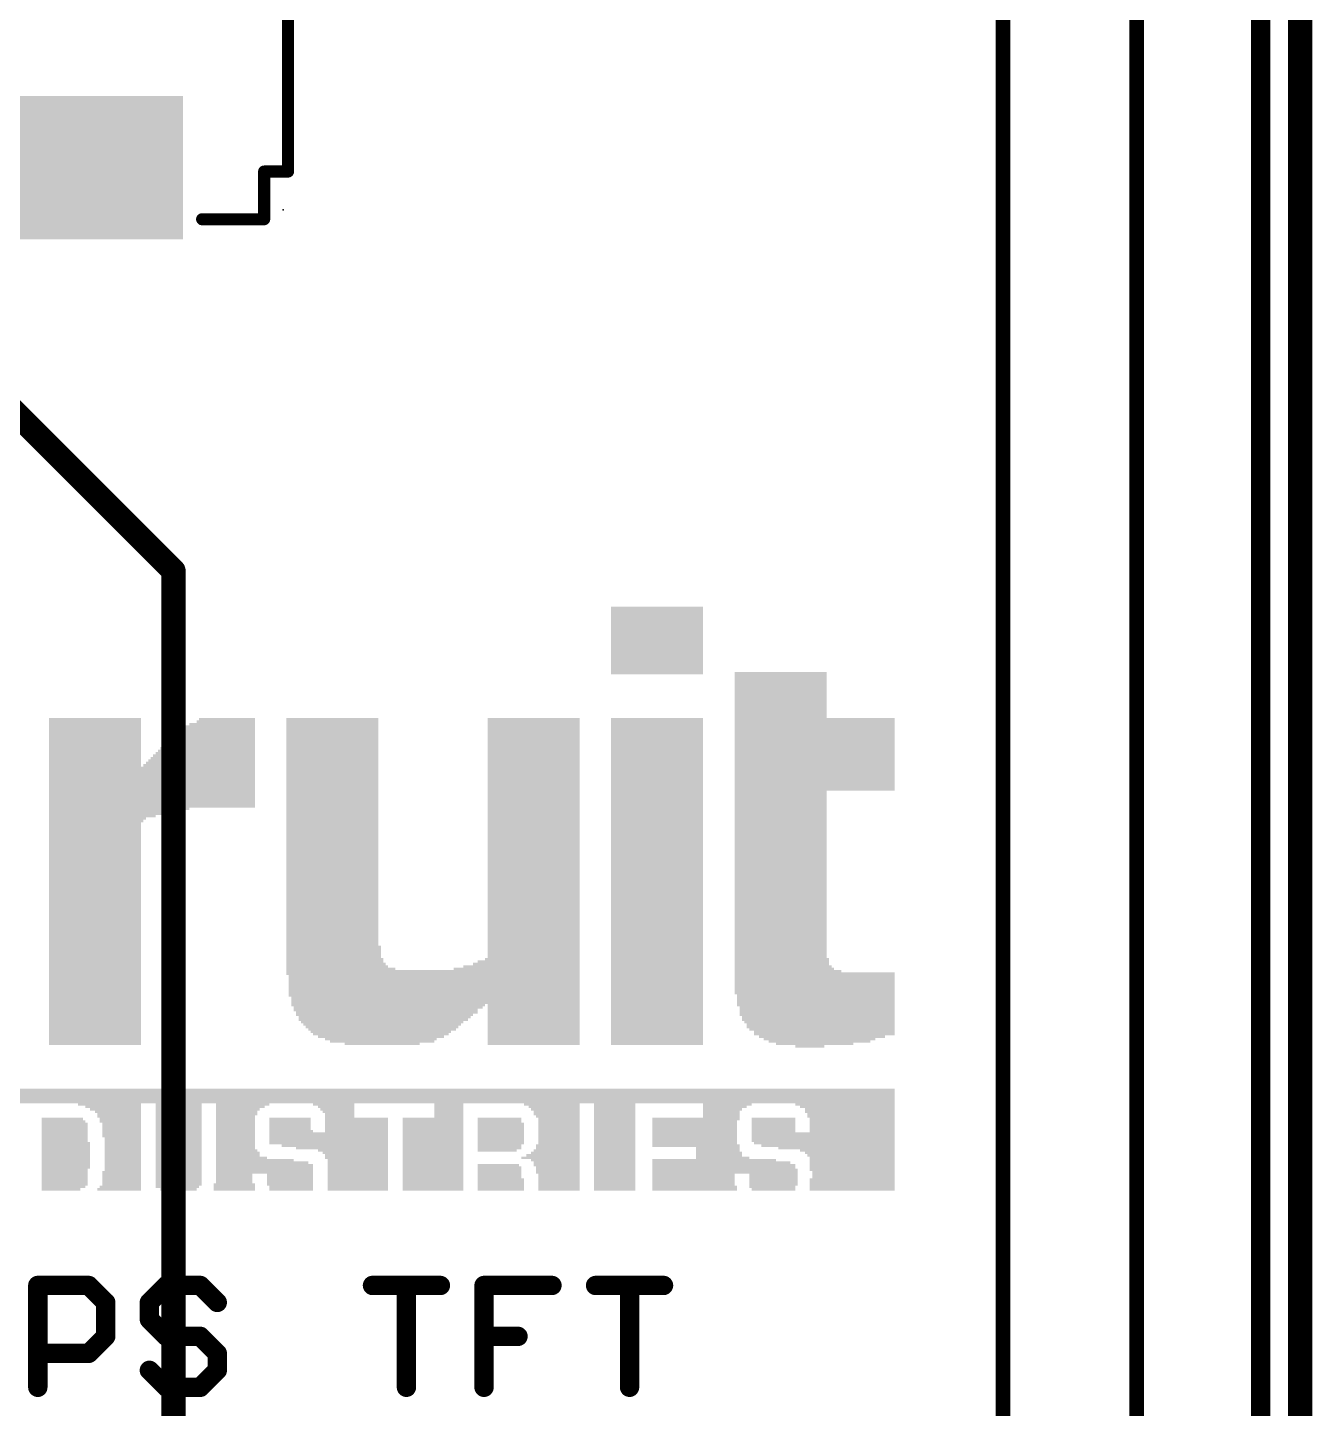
# Model space of a CAD drawing. Extents: x -0.1 to 35.7, y -0.1 to 59.2.
# Drawn here: x 22.22 to 35.69, y 30.23 to 44.71 of the extents above; entities that cross this region are included whole.
import ezdxf

# ---------------------------------------------------------------- set-up
doc = ezdxf.new("R2010")
doc.units = 0
for name, color, linetype in [('1', 12, 'CONTINUOUS'), ('16', 5, 'CONTINUOUS'), ('20', 53, 'CONTINUOUS'), ('21', 40, 'CONTINUOUS'), ('22', 6, 'CONTINUOUS'), ('23', 40, 'CONTINUOUS'), ('29', 253, 'CONTINUOUS'), ('52', 253, 'CONTINUOUS')]:
    doc.layers.add(name, color=color, linetype=linetype)

# ---------------------------------------------------------------- blocks, each defined once
blk = doc.blocks.new('RECT')
blk.add_solid([(-0.5, -0.5), (0.5, -0.5), (-0.5, 0.5), (0.5, 0.5)])

msp = doc.modelspace()

# ---------------------------------------------------------------- linework, layer by layer
at = {"layer": '1', "const_width": 0.254}
msp.add_lwpolyline([(35.56, 59.055), (35.56, 0)], dxfattribs=at)
at = {"layer": '16', "const_width": 0.254}
for points in [[(35.56, 59.055), (35.56, 0)], [(23.749, 39.011), (19.199, 43.561)], [(23.749, 24.892), (23.749, 39.011)]]:
    msp.add_lwpolyline(points, dxfattribs=at)
at = {"layer": '16', "const_width": 0.127}
for points in [[(23.8125, 39.011, 1), (23.6855, 39.011)], [(23.7041, 38.9661, 1), (23.7939, 39.0559)]]:
    msp.add_lwpolyline(points, format="xyb", dxfattribs=at)
at = {"layer": '20'}
msp.add_line((35.56, 2.54), (35.56, 56.515), dxfattribs=at)
at = {"layer": '21'}
for points, const_width in [([(24.949, 43.197), (24.949, 55.147)], 0.127), ([(24.699, 42.697), (24.699, 43.197)], 0.127), ([(24.699, 43.197), (24.949, 43.197)], 0.127), ([(24.049, 42.697), (24.699, 42.697)], 0.127), ([(22.3265, 30.4511), (22.3265, 31.5188)], 0.2032), ([(22.3265, 31.5188), (22.8603, 31.5188)], 0.2032), ([(22.8603, 31.5188), (23.0383, 31.3409)], 0.2032), ([(23.6738, 31.5188), (23.4959, 31.3409)], 0.2032), ([(24.0297, 31.5188), (23.6738, 31.5188)], 0.2032), ([(24.2077, 31.3409), (24.0297, 31.5188)], 0.2032), ([(25.8347, 31.5188), (26.5465, 31.5188)], 0.2032), ([(26.1906, 30.4511), (26.1906, 31.5188)], 0.2032), ([(27.0041, 30.4511), (27.0041, 31.5188)], 0.2032), ([(27.0041, 31.5188), (27.7159, 31.5188)], 0.2032), ([(28.1734, 31.5188), (28.8853, 31.5188)], 0.2032), ([(28.5294, 30.4511), (28.5294, 31.5188)], 0.2032), ([(23.0383, 31.3409), (23.0383, 30.985)], 0.2032), ([(23.4959, 31.3409), (23.4959, 31.1629)], 0.2032), ([(23.4959, 31.1629), (23.6738, 30.985)], 0.2032), ([(23.0383, 30.985), (22.8603, 30.807)], 0.2032), ([(23.6738, 30.985), (24.0297, 30.985)], 0.2032), ([(24.0297, 30.985), (24.2077, 30.807)], 0.2032), ([(27.0041, 30.985), (27.36, 30.985)], 0.2032), ([(22.8603, 30.807), (22.3265, 30.807)], 0.2032), ([(24.2077, 30.807), (24.2077, 30.6291)], 0.2032), ([(23.6738, 30.4511), (23.4959, 30.6291)], 0.2032), ([(24.2077, 30.6291), (24.0297, 30.4511)], 0.2032), ([(24.0297, 30.4511), (23.6738, 30.4511)], 0.2032)]:
    msp.add_lwpolyline(points, dxfattribs=dict(at, const_width=const_width))
for points, const_width in [([(24.699, 43.2288, 1), (24.699, 43.1653)], 0.0635), ([(24.7308, 43.197, 1), (24.6673, 43.197)], 0.0635), ([(24.9173, 43.197, 1), (24.9808, 43.197)], 0.0635), ([(24.949, 43.1653, 1), (24.949, 43.2288)], 0.0635), ([(24.049, 42.7288, 1), (24.049, 42.6653)], 0.0635), ([(24.6673, 42.697, 1), (24.7308, 42.697)], 0.0635), ([(24.699, 42.6653, 1), (24.699, 42.7288)], 0.0635), ([(22.3773, 31.5188, 1), (22.2757, 31.5188)], 0.1016), ([(22.3265, 31.5696, 1), (22.3265, 31.468)], 0.1016), ([(22.8962, 31.5547, 1), (22.8244, 31.4829)], 0.1016), ([(22.8603, 31.468, 1), (22.8603, 31.5696)], 0.1016), ([(23.6738, 31.5696, 1), (23.6738, 31.468)], 0.1016), ([(23.7097, 31.4829, 1), (23.6379, 31.5547)], 0.1016), ([(24.0656, 31.5547, 1), (23.9938, 31.4829)], 0.1016), ([(24.0297, 31.468, 1), (24.0297, 31.5696)], 0.1016), ([(25.8347, 31.5696, 1), (25.8347, 31.468)], 0.1016), ([(26.2414, 31.5188, 1), (26.1398, 31.5188)], 0.1016), ([(26.5465, 31.468, 1), (26.5465, 31.5696)], 0.1016), ([(27.0549, 31.5188, 1), (26.9533, 31.5188)], 0.1016), ([(27.0041, 31.5696, 1), (27.0041, 31.468)], 0.1016), ([(27.7159, 31.468, 1), (27.7159, 31.5696)], 0.1016), ([(28.1734, 31.5696, 1), (28.1734, 31.468)], 0.1016), ([(28.5801, 31.5188, 1), (28.4786, 31.5188)], 0.1016), ([(28.8853, 31.468, 1), (28.8853, 31.5696)], 0.1016), ([(23.0891, 31.3409, 1), (22.9875, 31.3409)], 0.1016), ([(23.0023, 31.3049, 1), (23.0742, 31.3768)], 0.1016), ([(23.4599, 31.3768, 1), (23.5318, 31.3049)], 0.1016), ([(23.5467, 31.3409, 1), (23.4451, 31.3409)], 0.1016), ([(24.1717, 31.3049, 1), (24.2436, 31.3768)], 0.1016), ([(23.5318, 31.1988, 1), (23.4599, 31.127)], 0.1016), ([(23.4451, 31.1629, 1), (23.5467, 31.1629)], 0.1016), ([(22.9875, 30.985, 1), (23.0891, 30.985)], 0.1016), ([(23.0742, 30.949, 1), (23.0023, 31.0209)], 0.1016), ([(23.6738, 31.0358, 1), (23.6738, 30.9342)], 0.1016), ([(23.6379, 30.949, 1), (23.7097, 31.0209)], 0.1016), ([(24.0656, 31.0209, 1), (23.9938, 30.949)], 0.1016), ([(24.0297, 30.9342, 1), (24.0297, 31.0358)], 0.1016), ([(27.0041, 31.0358, 1), (27.0041, 30.9342)], 0.1016), ([(27.36, 30.9342, 1), (27.36, 31.0358)], 0.1016), ([(22.3265, 30.8578, 1), (22.3265, 30.7562)], 0.1016), ([(22.8244, 30.8429, 1), (22.8962, 30.7711)], 0.1016), ([(22.8603, 30.7562, 1), (22.8603, 30.8578)], 0.1016), ([(24.2585, 30.807, 1), (24.1569, 30.807)], 0.1016), ([(24.1717, 30.7711, 1), (24.2436, 30.8429)], 0.1016), ([(23.5318, 30.665, 1), (23.4599, 30.5931)], 0.1016), ([(24.2436, 30.5931, 1), (24.1717, 30.665)], 0.1016), ([(23.6738, 30.5019, 1), (23.6738, 30.4003)], 0.1016), ([(24.0297, 30.4003, 1), (24.0297, 30.5019)], 0.1016), ([(24.1569, 30.6291, 1), (24.2585, 30.6291)], 0.1016), ([(22.2757, 30.4511, 1), (22.3773, 30.4511)], 0.1016), ([(23.6379, 30.4152, 1), (23.7097, 30.487)], 0.1016), ([(23.9938, 30.487, 1), (24.0656, 30.4152)], 0.1016), ([(26.1398, 30.4511, 1), (26.2414, 30.4511)], 0.1016), ([(26.9533, 30.4511, 1), (27.0549, 30.4511)], 0.1016), ([(28.4786, 30.4511, 1), (28.5801, 30.4511)], 0.1016)]:
    msp.add_lwpolyline(points, format="xyb", dxfattribs=dict(at, const_width=const_width))
at = {"layer": '22', "const_width": 0.2032}
msp.add_lwpolyline([(35.145, 5.79), (35.145, 53.79)], dxfattribs=at)
at = {"layer": '23'}
msp.add_point((24.899, 42.797), dxfattribs=at)
at = {"layer": '52', "const_width": 0.1524}
for points in [[(33.845, 53.04), (33.845, 9.14)], [(32.445, 11.29), (32.445, 52.09)]]:
    msp.add_lwpolyline(points, dxfattribs=at)

# ---------------------------------------------------------------- block references
at = {"layer": '1', "xscale": 1.4, "yscale": 1.8, "rotation": 270}
msp.add_blockref('RECT', (22.899, 43.237), dxfattribs=at)
at = {"layer": '21', "yscale": 0.0254}
for p, xscale in [((28.8183, 38.623), 0.9652), ((28.8183, 38.5976), 0.9652), ((28.8183, 38.5722), 0.9652), ((28.8183, 38.5468), 0.9652), ((28.8183, 38.5214), 0.9652), ((28.8183, 38.496), 0.9652), ((28.8183, 38.4706), 0.9652), ((28.8183, 38.4452), 0.9652), ((28.8183, 38.4198), 0.9652), ((28.8183, 38.3944), 0.9652), ((28.8183, 38.369), 0.9652), ((28.8183, 38.3436), 0.9652), ((28.8183, 38.3182), 0.9652), ((28.8183, 38.2928), 0.9652), ((28.8183, 38.2674), 0.9652), ((28.8183, 38.242), 0.9652), ((28.8183, 38.2166), 0.9652), ((28.8183, 38.1912), 0.9652), ((28.8183, 38.1658), 0.9652), ((28.8183, 38.1404), 0.9652), ((28.8183, 38.115), 0.9652), ((28.8183, 38.0896), 0.9652), ((28.8183, 38.0642), 0.9652), ((28.8183, 38.0388), 0.9652), ((28.8183, 38.0134), 0.9652), ((28.8183, 37.988), 0.9652), ((28.8183, 37.9626), 0.9652), ((28.8183, 37.9372), 0.9652), ((30.1137, 37.9372), 0.9652), ((30.1137, 37.9118), 0.9652), ((30.1137, 37.8864), 0.9652), ((30.1137, 37.861), 0.9652), ((30.1137, 37.8356), 0.9652), ((30.1137, 37.8102), 0.9652), ((30.1137, 37.7848), 0.9652), ((30.1137, 37.7594), 0.9652), ((30.1137, 37.734), 0.9652), ((30.1137, 37.7086), 0.9652), ((30.1137, 37.6832), 0.9652), ((30.1137, 37.6578), 0.9652), ((30.1137, 37.6324), 0.9652), ((30.1137, 37.607), 0.9652), ((30.1137, 37.5816), 0.9652), ((30.1137, 37.5562), 0.9652), ((30.1137, 37.5308), 0.9652), ((30.1137, 37.5054), 0.9652), ((22.9255, 37.4546), 0.9652), ((22.9255, 37.4292), 0.9652), ((22.9255, 37.4038), 0.9652), ((22.9255, 37.3784), 0.9652), ((22.9255, 37.353), 0.9652), ((24.2209, 37.353), 0.762), ((24.2336, 37.3784), 0.7366), ((24.259, 37.4038), 0.6858), ((24.2971, 37.4292), 0.6096), ((24.3098, 37.4546), 0.5842), ((25.4147, 37.4546), 0.9652), ((25.4147, 37.4292), 0.9652), ((25.4147, 37.4038), 0.9652), ((25.4147, 37.3784), 0.9652), ((25.4147, 37.353), 0.9652), ((27.5229, 37.4546), 0.9652), ((27.5229, 37.4292), 0.9652), ((27.5229, 37.4038), 0.9652), ((27.5229, 37.3784), 0.9652), ((27.5229, 37.353), 0.9652), ((28.8183, 37.4546), 0.9652), ((28.8183, 37.4292), 0.9652), ((28.8183, 37.4038), 0.9652), ((28.8183, 37.3784), 0.9652), ((28.8183, 37.353), 0.9652), ((30.1137, 37.48), 0.9652), ((30.4693, 37.4546), 1.6764), ((30.4693, 37.4292), 1.6764), ((30.4693, 37.4038), 1.6764), ((30.4693, 37.3784), 1.6764), ((30.4693, 37.353), 1.6764), ((22.9255, 37.3276), 0.9652), ((22.9255, 37.3022), 0.9652), ((22.9255, 37.2768), 0.9652), ((22.9255, 37.2514), 0.9652), ((22.9255, 37.226), 0.9652), ((22.9255, 37.2006), 0.9652), ((24.132, 37.2006), 0.9398), ((24.1447, 37.226), 0.9144), ((24.1574, 37.2514), 0.889), ((24.1828, 37.2768), 0.8382), ((24.1955, 37.3276), 0.8128), ((24.1955, 37.3022), 0.8128), ((25.4147, 37.3276), 0.9652), ((25.4147, 37.3022), 0.9652), ((25.4147, 37.2768), 0.9652), ((25.4147, 37.2514), 0.9652), ((25.4147, 37.226), 0.9652), ((25.4147, 37.2006), 0.9652), ((27.5229, 37.3276), 0.9652), ((27.5229, 37.3022), 0.9652), ((27.5229, 37.2768), 0.9652), ((27.5229, 37.2514), 0.9652), ((27.5229, 37.226), 0.9652), ((27.5229, 37.2006), 0.9652), ((28.8183, 37.3276), 0.9652), ((28.8183, 37.3022), 0.9652), ((28.8183, 37.2768), 0.9652), ((28.8183, 37.2514), 0.9652), ((28.8183, 37.226), 0.9652), ((28.8183, 37.2006), 0.9652), ((30.4693, 37.3276), 1.6764), ((30.4693, 37.3022), 1.6764), ((30.4693, 37.2768), 1.6764), ((30.4693, 37.2514), 1.6764), ((30.4693, 37.226), 1.6764), ((30.4693, 37.2006), 1.6764), ((22.9255, 37.1752), 0.9652), ((22.9255, 37.1498), 0.9652), ((22.9255, 37.1244), 0.9652), ((22.9255, 37.099), 0.9652), ((22.9255, 37.0736), 0.9652), ((22.9255, 37.0482), 0.9652), ((24.0558, 37.0482), 1.0922), ((24.0685, 37.0736), 1.0668), ((24.0812, 37.099), 1.0414), ((24.0939, 37.1244), 1.016), ((24.1066, 37.1498), 0.9906), ((24.1193, 37.1752), 0.9652), ((25.4147, 37.1752), 0.9652), ((25.4147, 37.1498), 0.9652), ((25.4147, 37.1244), 0.9652), ((25.4147, 37.099), 0.9652), ((25.4147, 37.0736), 0.9652), ((25.4147, 37.0482), 0.9652), ((27.5229, 37.1752), 0.9652), ((27.5229, 37.1498), 0.9652), ((27.5229, 37.1244), 0.9652), ((27.5229, 37.099), 0.9652), ((27.5229, 37.0736), 0.9652), ((27.5229, 37.0482), 0.9652), ((28.8183, 37.1752), 0.9652), ((28.8183, 37.1498), 0.9652), ((28.8183, 37.1244), 0.9652), ((28.8183, 37.099), 0.9652), ((28.8183, 37.0736), 0.9652), ((28.8183, 37.0482), 0.9652), ((30.4693, 37.1752), 1.6764), ((30.4693, 37.1498), 1.6764), ((30.4693, 37.1244), 1.6764), ((30.4693, 37.099), 1.6764), ((30.4693, 37.0736), 1.6764), ((30.4693, 37.0482), 1.6764), ((22.9255, 37.0228), 0.9652), ((22.9255, 36.9974), 0.9652), ((22.9255, 36.972), 0.9652), ((23.5224, 36.9466), 2.159), ((23.5224, 36.9212), 2.159), ((24.0177, 36.972), 1.1684), ((24.0304, 36.9974), 1.143), ((24.0431, 37.0228), 1.1176), ((25.4147, 37.0228), 0.9652), ((25.4147, 36.9974), 0.9652), ((25.4147, 36.972), 0.9652), ((25.4147, 36.9466), 0.9652), ((25.4147, 36.9212), 0.9652), ((27.5229, 37.0228), 0.9652), ((27.5229, 36.9974), 0.9652), ((27.5229, 36.972), 0.9652), ((27.5229, 36.9466), 0.9652), ((27.5229, 36.9212), 0.9652), ((28.8183, 37.0228), 0.9652), ((28.8183, 36.9974), 0.9652), ((28.8183, 36.972), 0.9652), ((28.8183, 36.9466), 0.9652), ((28.8183, 36.9212), 0.9652), ((30.4693, 37.0228), 1.6764), ((30.4693, 36.9974), 1.6764), ((30.4693, 36.972), 1.6764), ((30.4693, 36.9466), 1.6764), ((30.4693, 36.9212), 1.6764), ((23.5224, 36.8958), 2.159), ((23.5224, 36.8704), 2.159), ((23.5224, 36.845), 2.159), ((23.5224, 36.8196), 2.159), ((23.5224, 36.7942), 2.159), ((23.5224, 36.7688), 2.159), ((25.4147, 36.8958), 0.9652), ((25.4147, 36.8704), 0.9652), ((25.4147, 36.845), 0.9652), ((25.4147, 36.8196), 0.9652), ((25.4147, 36.7942), 0.9652), ((25.4147, 36.7688), 0.9652), ((27.5229, 36.8958), 0.9652), ((27.5229, 36.8704), 0.9652), ((27.5229, 36.845), 0.9652), ((27.5229, 36.8196), 0.9652), ((27.5229, 36.7942), 0.9652), ((27.5229, 36.7688), 0.9652), ((28.8183, 36.8958), 0.9652), ((28.8183, 36.8704), 0.9652), ((28.8183, 36.845), 0.9652), ((28.8183, 36.8196), 0.9652), ((28.8183, 36.7942), 0.9652), ((28.8183, 36.7688), 0.9652), ((30.4693, 36.8958), 1.6764), ((30.4693, 36.8704), 1.6764), ((30.4693, 36.845), 1.6764), ((30.4693, 36.8196), 1.6764), ((30.4693, 36.7942), 1.6764), ((30.4693, 36.7688), 1.6764), ((23.5224, 36.7434), 2.159), ((23.5224, 36.718), 2.159), ((23.5224, 36.6926), 2.159), ((23.5224, 36.6672), 2.159), ((23.5224, 36.6418), 2.159), ((23.5224, 36.6164), 2.159), ((25.4147, 36.7434), 0.9652), ((25.4147, 36.718), 0.9652), ((25.4147, 36.6926), 0.9652), ((25.4147, 36.6672), 0.9652), ((25.4147, 36.6418), 0.9652), ((25.4147, 36.6164), 0.9652), ((27.5229, 36.7434), 0.9652), ((27.5229, 36.718), 0.9652), ((27.5229, 36.6926), 0.9652), ((27.5229, 36.6672), 0.9652), ((27.5229, 36.6418), 0.9652), ((27.5229, 36.6164), 0.9652), ((28.8183, 36.7434), 0.9652), ((28.8183, 36.718), 0.9652), ((28.8183, 36.6926), 0.9652), ((28.8183, 36.6672), 0.9652), ((28.8183, 36.6418), 0.9652), ((28.8183, 36.6164), 0.9652), ((30.4693, 36.7434), 1.6764), ((30.4693, 36.718), 1.6764), ((30.1137, 36.6926), 0.9652), ((30.1137, 36.6672), 0.9652), ((30.1137, 36.6418), 0.9652), ((30.1137, 36.6164), 0.9652), ((23.5224, 36.591), 2.159), ((23.5224, 36.5656), 2.159), ((23.5224, 36.5402), 2.159), ((23.1795, 36.5148), 1.4732), ((23.0779, 36.4894), 1.27), ((25.4147, 36.591), 0.9652), ((25.4147, 36.5656), 0.9652), ((25.4147, 36.5402), 0.9652), ((25.4147, 36.5148), 0.9652), ((25.4147, 36.4894), 0.9652), ((27.5229, 36.591), 0.9652), ((27.5229, 36.5656), 0.9652), ((27.5229, 36.5402), 0.9652), ((27.5229, 36.5148), 0.9652), ((27.5229, 36.4894), 0.9652), ((28.8183, 36.591), 0.9652), ((28.8183, 36.5656), 0.9652), ((28.8183, 36.5402), 0.9652), ((28.8183, 36.5148), 0.9652), ((28.8183, 36.4894), 0.9652), ((30.1137, 36.591), 0.9652), ((30.1137, 36.5656), 0.9652), ((30.1137, 36.5402), 0.9652), ((30.1137, 36.5148), 0.9652), ((30.1137, 36.4894), 0.9652), ((23.0525, 36.464), 1.2192), ((23.0017, 36.4386), 1.1176), ((22.9509, 36.4132), 1.016), ((22.9382, 36.3878), 0.9906), ((22.9255, 36.3624), 0.9652), ((22.9255, 36.337), 0.9652), ((25.4147, 36.464), 0.9652), ((25.4147, 36.4386), 0.9652), ((25.4147, 36.4132), 0.9652), ((25.4147, 36.3878), 0.9652), ((25.4147, 36.3624), 0.9652), ((25.4147, 36.337), 0.9652), ((27.5229, 36.464), 0.9652), ((27.5229, 36.4386), 0.9652), ((27.5229, 36.4132), 0.9652), ((27.5229, 36.3878), 0.9652), ((27.5229, 36.3624), 0.9652), ((27.5229, 36.337), 0.9652), ((28.8183, 36.464), 0.9652), ((28.8183, 36.4386), 0.9652), ((28.8183, 36.4132), 0.9652), ((28.8183, 36.3878), 0.9652), ((28.8183, 36.3624), 0.9652), ((28.8183, 36.337), 0.9652), ((30.1137, 36.464), 0.9652), ((30.1137, 36.4386), 0.9652), ((30.1137, 36.4132), 0.9652), ((30.1137, 36.3878), 0.9652), ((30.1137, 36.3624), 0.9652), ((30.1137, 36.337), 0.9652), ((22.9255, 36.3116), 0.9652), ((22.9255, 36.2862), 0.9652), ((22.9255, 36.2608), 0.9652), ((22.9255, 36.2354), 0.9652), ((22.9255, 36.21), 0.9652), ((22.9255, 36.1846), 0.9652), ((25.4147, 36.3116), 0.9652), ((25.4147, 36.2862), 0.9652), ((25.4147, 36.2608), 0.9652), ((25.4147, 36.2354), 0.9652), ((25.4147, 36.21), 0.9652), ((25.4147, 36.1846), 0.9652), ((27.5229, 36.3116), 0.9652), ((27.5229, 36.2862), 0.9652), ((27.5229, 36.2608), 0.9652), ((27.5229, 36.2354), 0.9652), ((27.5229, 36.21), 0.9652), ((27.5229, 36.1846), 0.9652), ((28.8183, 36.3116), 0.9652), ((28.8183, 36.2862), 0.9652), ((28.8183, 36.2608), 0.9652), ((28.8183, 36.2354), 0.9652), ((28.8183, 36.21), 0.9652), ((28.8183, 36.1846), 0.9652), ((30.1137, 36.3116), 0.9652), ((30.1137, 36.2862), 0.9652), ((30.1137, 36.2608), 0.9652), ((30.1137, 36.2354), 0.9652), ((30.1137, 36.21), 0.9652), ((30.1137, 36.1846), 0.9652), ((22.9255, 36.1592), 0.9652), ((22.9255, 36.1338), 0.9652), ((22.9255, 36.1084), 0.9652), ((22.9255, 36.083), 0.9652), ((22.9255, 36.0576), 0.9652), ((25.4147, 36.1592), 0.9652), ((25.4147, 36.1338), 0.9652), ((25.4147, 36.1084), 0.9652), ((25.4147, 36.083), 0.9652), ((25.4147, 36.0576), 0.9652), ((27.5229, 36.1592), 0.9652), ((27.5229, 36.1338), 0.9652), ((27.5229, 36.1084), 0.9652), ((27.5229, 36.083), 0.9652), ((27.5229, 36.0576), 0.9652), ((28.8183, 36.1592), 0.9652), ((28.8183, 36.1338), 0.9652), ((28.8183, 36.1084), 0.9652), ((28.8183, 36.083), 0.9652), ((28.8183, 36.0576), 0.9652), ((30.1137, 36.1592), 0.9652), ((30.1137, 36.1338), 0.9652), ((30.1137, 36.1084), 0.9652), ((30.1137, 36.083), 0.9652), ((30.1137, 36.0576), 0.9652), ((22.9255, 36.0322), 0.9652), ((22.9255, 36.0068), 0.9652), ((22.9255, 35.9814), 0.9652), ((22.9255, 35.956), 0.9652), ((22.9255, 35.9306), 0.9652), ((22.9255, 35.9052), 0.9652), ((25.4147, 36.0322), 0.9652), ((25.4147, 36.0068), 0.9652), ((25.4147, 35.9814), 0.9652), ((25.4147, 35.956), 0.9652), ((25.4147, 35.9306), 0.9652), ((25.4147, 35.9052), 0.9652), ((27.5229, 36.0322), 0.9652), ((27.5229, 36.0068), 0.9652), ((27.5229, 35.9814), 0.9652), ((27.5229, 35.956), 0.9652), ((27.5229, 35.9306), 0.9652), ((27.5229, 35.9052), 0.9652), ((28.8183, 36.0322), 0.9652), ((28.8183, 36.0068), 0.9652), ((28.8183, 35.9814), 0.9652), ((28.8183, 35.956), 0.9652), ((28.8183, 35.9306), 0.9652), ((28.8183, 35.9052), 0.9652), ((30.1137, 36.0322), 0.9652), ((30.1137, 36.0068), 0.9652), ((30.1137, 35.9814), 0.9652), ((30.1137, 35.956), 0.9652), ((30.1137, 35.9306), 0.9652), ((30.1137, 35.9052), 0.9652), ((22.9255, 35.8798), 0.9652), ((22.9255, 35.8544), 0.9652), ((22.9255, 35.829), 0.9652), ((22.9255, 35.8036), 0.9652), ((22.9255, 35.7782), 0.9652), ((22.9255, 35.7528), 0.9652), ((25.4147, 35.8798), 0.9652), ((25.4147, 35.8544), 0.9652), ((25.4147, 35.829), 0.9652), ((25.4147, 35.8036), 0.9652), ((25.4147, 35.7782), 0.9652), ((25.4147, 35.7528), 0.9652), ((27.5229, 35.8798), 0.9652), ((27.5229, 35.8544), 0.9652), ((27.5229, 35.829), 0.9652), ((27.5229, 35.8036), 0.9652), ((27.5229, 35.7782), 0.9652), ((27.5229, 35.7528), 0.9652), ((28.8183, 35.8798), 0.9652), ((28.8183, 35.8544), 0.9652), ((28.8183, 35.829), 0.9652), ((28.8183, 35.8036), 0.9652), ((28.8183, 35.7782), 0.9652), ((28.8183, 35.7528), 0.9652), ((30.1137, 35.8798), 0.9652), ((30.1137, 35.8544), 0.9652), ((30.1137, 35.829), 0.9652), ((30.1137, 35.8036), 0.9652), ((30.1137, 35.7782), 0.9652), ((30.1137, 35.7528), 0.9652), ((22.9255, 35.7274), 0.9652), ((22.9255, 35.702), 0.9652), ((22.9255, 35.6766), 0.9652), ((22.9255, 35.6512), 0.9652), ((22.9255, 35.6258), 0.9652), ((22.9255, 35.6004), 0.9652), ((25.4147, 35.7274), 0.9652), ((25.4147, 35.702), 0.9652), ((25.4147, 35.6766), 0.9652), ((25.4147, 35.6512), 0.9652), ((25.4147, 35.6258), 0.9652), ((25.4147, 35.6004), 0.9652), ((27.5229, 35.7274), 0.9652), ((27.5229, 35.702), 0.9652), ((27.5229, 35.6766), 0.9652), ((27.5229, 35.6512), 0.9652), ((27.5229, 35.6258), 0.9652), ((27.5229, 35.6004), 0.9652), ((28.8183, 35.7274), 0.9652), ((28.8183, 35.702), 0.9652), ((28.8183, 35.6766), 0.9652), ((28.8183, 35.6512), 0.9652), ((28.8183, 35.6258), 0.9652), ((28.8183, 35.6004), 0.9652), ((30.1137, 35.7274), 0.9652), ((30.1137, 35.702), 0.9652), ((30.1137, 35.6766), 0.9652), ((30.1137, 35.6512), 0.9652), ((30.1137, 35.6258), 0.9652), ((30.1137, 35.6004), 0.9652), ((22.9255, 35.575), 0.9652), ((22.9255, 35.5496), 0.9652), ((22.9255, 35.5242), 0.9652), ((22.9255, 35.4988), 0.9652), ((22.9255, 35.4734), 0.9652), ((25.4147, 35.575), 0.9652), ((25.4147, 35.5496), 0.9652), ((25.4147, 35.5242), 0.9652), ((25.4147, 35.4988), 0.9652), ((25.4147, 35.4734), 0.9652), ((27.5229, 35.575), 0.9652), ((27.5229, 35.5496), 0.9652), ((27.5229, 35.5242), 0.9652), ((27.5229, 35.4988), 0.9652), ((27.5229, 35.4734), 0.9652), ((28.8183, 35.575), 0.9652), ((28.8183, 35.5496), 0.9652), ((28.8183, 35.5242), 0.9652), ((28.8183, 35.4988), 0.9652), ((28.8183, 35.4734), 0.9652), ((30.1137, 35.575), 0.9652), ((30.1137, 35.5496), 0.9652), ((30.1137, 35.5242), 0.9652), ((30.1137, 35.4988), 0.9652), ((30.1137, 35.4734), 0.9652), ((22.9255, 35.448), 0.9652), ((22.9255, 35.4226), 0.9652), ((22.9255, 35.3972), 0.9652), ((22.9255, 35.3718), 0.9652), ((22.9255, 35.3464), 0.9652), ((22.9255, 35.321), 0.9652), ((25.4147, 35.448), 0.9652), ((25.4147, 35.4226), 0.9652), ((25.4147, 35.3972), 0.9652), ((25.4147, 35.3718), 0.9652), ((25.4147, 35.3464), 0.9652), ((25.4147, 35.321), 0.9652), ((27.5229, 35.448), 0.9652), ((27.5229, 35.4226), 0.9652), ((27.5229, 35.3972), 0.9652), ((27.5229, 35.3718), 0.9652), ((27.5229, 35.3464), 0.9652), ((27.5229, 35.321), 0.9652), ((28.8183, 35.448), 0.9652), ((28.8183, 35.4226), 0.9652), ((28.8183, 35.3972), 0.9652), ((28.8183, 35.3718), 0.9652), ((28.8183, 35.3464), 0.9652), ((28.8183, 35.321), 0.9652), ((30.1137, 35.448), 0.9652), ((30.1137, 35.4226), 0.9652), ((30.1137, 35.3972), 0.9652), ((30.1137, 35.3718), 0.9652), ((30.1137, 35.3464), 0.9652), ((30.1137, 35.321), 0.9652), ((22.9255, 35.2956), 0.9652), ((22.9255, 35.2702), 0.9652), ((22.9255, 35.2448), 0.9652), ((22.9255, 35.2194), 0.9652), ((22.9255, 35.194), 0.9652), ((22.9255, 35.1686), 0.9652), ((25.4147, 35.2956), 0.9652), ((25.4147, 35.2702), 0.9652), ((25.4147, 35.2448), 0.9652), ((25.4147, 35.2194), 0.9652), ((25.4147, 35.194), 0.9652), ((25.4147, 35.1686), 0.9652), ((27.5229, 35.2956), 0.9652), ((27.5229, 35.2702), 0.9652), ((27.5229, 35.2448), 0.9652), ((27.5229, 35.2194), 0.9652), ((27.5229, 35.194), 0.9652), ((27.5229, 35.1686), 0.9652), ((28.8183, 35.2956), 0.9652), ((28.8183, 35.2702), 0.9652), ((28.8183, 35.2448), 0.9652), ((28.8183, 35.2194), 0.9652), ((28.8183, 35.194), 0.9652), ((28.8183, 35.1686), 0.9652), ((30.1137, 35.2956), 0.9652), ((30.1137, 35.2702), 0.9652), ((30.1137, 35.2448), 0.9652), ((30.1137, 35.2194), 0.9652), ((30.1137, 35.194), 0.9652), ((30.1137, 35.1686), 0.9652), ((22.9255, 35.1432), 0.9652), ((22.9255, 35.1178), 0.9652), ((22.9255, 35.0924), 0.9652), ((22.9255, 35.067), 0.9652), ((22.9255, 35.0416), 0.9652), ((25.4147, 35.1432), 0.9652), ((25.4147, 35.1178), 0.9652), ((25.4147, 35.0924), 0.9652), ((25.4274, 35.067), 0.9906), ((25.4274, 35.0416), 0.9906), ((27.5229, 35.1432), 0.9652), ((27.5229, 35.1178), 0.9652), ((27.5229, 35.0924), 0.9652), ((27.5229, 35.067), 0.9652), ((27.5229, 35.0416), 0.9652), ((28.8183, 35.1432), 0.9652), ((28.8183, 35.1178), 0.9652), ((28.8183, 35.0924), 0.9652), ((28.8183, 35.067), 0.9652), ((28.8183, 35.0416), 0.9652), ((30.1137, 35.1432), 0.9652), ((30.1137, 35.1178), 0.9652), ((30.1137, 35.0924), 0.9652), ((30.1137, 35.067), 0.9652), ((30.1137, 35.0416), 0.9652), ((22.9255, 35.0162), 0.9652), ((22.9255, 34.9908), 0.9652), ((22.9255, 34.9654), 0.9652), ((22.9255, 34.94), 0.9652), ((22.9255, 34.9146), 0.9652), ((22.9255, 34.8892), 0.9652), ((25.4274, 35.0162), 0.9906), ((25.4274, 34.9908), 0.9906), ((25.4274, 34.9654), 0.9906), ((25.4401, 34.94), 1.016), ((25.4401, 34.9146), 1.016), ((25.4528, 34.8892), 1.0414), ((27.4467, 34.8892), 1.1176), ((27.4721, 34.9146), 1.0668), ((27.5102, 34.94), 0.9906), ((27.5229, 35.0162), 0.9652), ((27.5229, 34.9908), 0.9652), ((27.5229, 34.9654), 0.9652), ((28.8183, 35.0162), 0.9652), ((28.8183, 34.9908), 0.9652), ((28.8183, 34.9654), 0.9652), ((28.8183, 34.94), 0.9652), ((28.8183, 34.9146), 0.9652), ((28.8183, 34.8892), 0.9652), ((30.1137, 35.0162), 0.9652), ((30.1137, 34.9908), 0.9652), ((30.1137, 34.9654), 0.9652), ((30.1264, 34.94), 0.9906), ((30.1264, 34.9146), 0.9906), ((30.1264, 34.8892), 0.9906), ((22.9255, 34.8638), 0.9652), ((22.9255, 34.8384), 0.9652), ((22.9255, 34.813), 0.9652), ((22.9255, 34.7876), 0.9652), ((22.9255, 34.7622), 0.9652), ((22.9255, 34.7368), 0.9652), ((25.4655, 34.8638), 1.0668), ((25.5036, 34.8384), 1.143), ((26.4688, 34.813), 3.0734), ((26.4688, 34.7876), 3.0734), ((26.4815, 34.7622), 3.048), ((26.4815, 34.7368), 3.048), ((27.3451, 34.8384), 1.3208), ((27.3959, 34.8638), 1.2192), ((28.8183, 34.8638), 0.9652), ((28.8183, 34.8384), 0.9652), ((28.8183, 34.813), 0.9652), ((28.8183, 34.7876), 0.9652), ((28.8183, 34.7622), 0.9652), ((28.8183, 34.7368), 0.9652), ((30.1391, 34.8638), 1.016), ((30.1518, 34.8384), 1.0414), ((30.1899, 34.813), 1.1176), ((30.4693, 34.7876), 1.6764), ((30.4693, 34.7622), 1.6764), ((30.4693, 34.7368), 1.6764), ((22.9255, 34.7114), 0.9652), ((22.9255, 34.686), 0.9652), ((22.9255, 34.6606), 0.9652), ((22.9255, 34.6352), 0.9652), ((22.9255, 34.6098), 0.9652), ((26.4815, 34.7114), 3.048), ((26.4815, 34.686), 3.048), ((26.4815, 34.6606), 3.048), ((26.4815, 34.6352), 3.048), ((26.4815, 34.6098), 3.048), ((28.8183, 34.7114), 0.9652), ((28.8183, 34.686), 0.9652), ((28.8183, 34.6606), 0.9652), ((28.8183, 34.6352), 0.9652), ((28.8183, 34.6098), 0.9652), ((30.4693, 34.7114), 1.6764), ((30.4693, 34.686), 1.6764), ((30.4693, 34.6606), 1.6764), ((30.4693, 34.6352), 1.6764), ((30.4693, 34.6098), 1.6764), ((22.9255, 34.5844), 0.9652), ((22.9255, 34.559), 0.9652), ((22.9255, 34.5336), 0.9652), ((22.9255, 34.5082), 0.9652), ((22.9255, 34.4828), 0.9652), ((22.9255, 34.4574), 0.9652), ((26.4815, 34.5844), 3.048), ((26.4815, 34.559), 3.048), ((26.4942, 34.5336), 3.0226), ((26.4942, 34.5082), 3.0226), ((26.4942, 34.4828), 3.0226), ((25.9989, 34.4574), 2.032), ((27.5229, 34.4574), 0.9652), ((28.8183, 34.5844), 0.9652), ((28.8183, 34.559), 0.9652), ((28.8183, 34.5336), 0.9652), ((28.8183, 34.5082), 0.9652), ((28.8183, 34.4828), 0.9652), ((28.8183, 34.4574), 0.9652), ((30.4693, 34.5844), 1.6764), ((30.482, 34.559), 1.651), ((30.482, 34.5336), 1.651), ((30.482, 34.5082), 1.651), ((30.482, 34.4828), 1.651), ((30.482, 34.4574), 1.651), ((22.9255, 34.432), 0.9652), ((22.9255, 34.4066), 0.9652), ((22.9255, 34.3812), 0.9652), ((22.9255, 34.3558), 0.9652), ((22.9255, 34.3304), 0.9652), ((22.9255, 34.305), 0.9652), ((25.9989, 34.432), 1.9812), ((25.9735, 34.4066), 1.9304), ((25.9862, 34.3812), 1.905), ((25.9608, 34.3558), 1.8542), ((25.9608, 34.3304), 1.8034), ((25.9481, 34.305), 1.778), ((27.5229, 34.432), 0.9652), ((27.5229, 34.4066), 0.9652), ((27.5229, 34.3812), 0.9652), ((27.5229, 34.3558), 0.9652), ((27.5229, 34.3304), 0.9652), ((27.5229, 34.305), 0.9652), ((28.8183, 34.432), 0.9652), ((28.8183, 34.4066), 0.9652), ((28.8183, 34.3812), 0.9652), ((28.8183, 34.3558), 0.9652), ((28.8183, 34.3304), 0.9652), ((28.8183, 34.305), 0.9652), ((30.4947, 34.432), 1.6256), ((30.4947, 34.4066), 1.6256), ((30.4947, 34.3812), 1.6256), ((30.4947, 34.3558), 1.6256), ((30.5074, 34.3304), 1.6002), ((30.5074, 34.305), 1.6002), ((22.9255, 34.2796), 0.9652), ((22.9255, 34.2542), 0.9652), ((22.9255, 34.2288), 0.9652), ((22.9255, 34.2034), 0.9652), ((22.9255, 34.178), 0.9652), ((22.9255, 34.1526), 0.9652), ((25.9354, 34.2796), 1.7018), ((25.9354, 34.2542), 1.651), ((25.9354, 34.2288), 1.6002), ((25.9354, 34.2034), 1.5494), ((25.9227, 34.178), 1.4732), ((25.9227, 34.1526), 1.4224), ((27.5229, 34.2796), 0.9652), ((27.5229, 34.2542), 0.9652), ((27.5229, 34.2288), 0.9652), ((27.5229, 34.2034), 0.9652), ((27.5229, 34.178), 0.9652), ((27.5229, 34.1526), 0.9652), ((28.8183, 34.2796), 0.9652), ((28.8183, 34.2542), 0.9652), ((28.8183, 34.2288), 0.9652), ((28.8183, 34.2034), 0.9652), ((28.8183, 34.178), 0.9652), ((28.8183, 34.1526), 0.9652), ((30.5201, 34.2796), 1.5748), ((30.5328, 34.2542), 1.5494), ((30.5328, 34.2288), 1.5494), ((30.5455, 34.2034), 1.524), ((30.5709, 34.178), 1.4732), ((30.5709, 34.1526), 1.4732), ((22.9255, 34.1272), 0.9652), ((22.9255, 34.1018), 0.9652), ((22.9255, 34.0764), 0.9652), ((22.9255, 34.051), 0.9652), ((25.9227, 34.1272), 1.3208), ((25.9227, 34.1018), 1.1684), ((25.9354, 34.0764), 1.0922), ((25.9354, 34.051), 0.7874), ((27.5229, 34.1272), 0.9652), ((27.5229, 34.1018), 0.9652), ((27.5229, 34.0764), 0.9652), ((27.5229, 34.051), 0.9652), ((28.8183, 34.1272), 0.9652), ((28.8183, 34.1018), 0.9652), ((28.8183, 34.0764), 0.9652), ((28.8183, 34.051), 0.9652), ((30.5455, 34.1272), 1.3208), ((30.5201, 34.1018), 1.1684), ((30.5201, 34.0764), 1.0668), ((30.4693, 34.051), 0.8128), ((30.4185, 34.0256), 0.3048), ((20.703, 33.5684), 21.209), ((20.703, 33.543), 21.209), ((20.703, 33.5176), 21.209), ((20.703, 33.4922), 21.209), ((20.703, 33.4668), 21.209), ((20.703, 33.4414), 21.209), ((23.0779, 33.416), 0.6604), ((23.116, 33.3906), 0.5842), ((23.1414, 33.3652), 0.5334), ((23.1668, 33.3398), 0.4826), ((23.1795, 33.3144), 0.4572), ((23.1795, 33.289), 0.4572), ((23.8018, 33.416), 0.4826), ((23.8018, 33.3906), 0.4826), ((23.8018, 33.3652), 0.4826), ((23.8018, 33.3398), 0.4826), ((23.8018, 33.3144), 0.4826), ((23.8018, 33.289), 0.4826), ((24.4749, 33.416), 0.5588), ((24.4495, 33.3906), 0.508), ((24.4241, 33.3652), 0.4572), ((24.4114, 33.3398), 0.4318), ((24.4114, 33.3144), 0.4318), ((24.3987, 33.289), 0.4064), ((25.4274, 33.416), 0.4318), ((25.4528, 33.3906), 0.381), ((25.4655, 33.3652), 0.3556), ((25.4782, 33.3398), 0.3302), ((25.4909, 33.3144), 0.3048), ((25.4909, 33.289), 0.3048), ((26.6339, 33.416), 0.3048), ((26.6339, 33.3906), 0.3048), ((26.6339, 33.3652), 0.3048), ((26.6339, 33.3398), 0.3048), ((26.6339, 33.3144), 0.3048), ((26.6339, 33.289), 0.3048), ((27.7134, 33.416), 0.5842), ((27.7388, 33.3906), 0.5334), ((27.7515, 33.3652), 0.508), ((27.7642, 33.3398), 0.4826), ((27.7642, 33.3144), 0.4826), ((27.7769, 33.289), 0.4572), ((28.3738, 33.416), 0.4318), ((28.3738, 33.3906), 0.4318), ((28.3738, 33.3652), 0.4318), ((28.3738, 33.3398), 0.4318), ((28.3738, 33.3144), 0.4318), ((28.3738, 33.289), 0.4318), ((29.5549, 33.416), 0.508), ((29.5295, 33.3906), 0.4572), ((29.5041, 33.3652), 0.4064), ((29.4914, 33.3398), 0.381), ((29.4914, 33.3144), 0.381), ((29.4914, 33.289), 0.381), ((30.7868, 33.416), 1.0414), ((30.8122, 33.3906), 0.9906), ((30.8376, 33.3652), 0.9398), ((30.8376, 33.3398), 0.9398), ((30.8503, 33.3144), 0.9144), ((30.8503, 33.289), 0.9144), ((22.5826, 33.2636), 0.4318), ((22.5953, 33.2382), 0.4572), ((22.608, 33.2128), 0.4826), ((22.608, 33.1874), 0.4826), ((22.608, 33.162), 0.4826), ((23.1922, 33.2636), 0.4318), ((23.1922, 33.2382), 0.4318), ((23.2049, 33.2128), 0.4064), ((23.2049, 33.1874), 0.4064), ((23.2049, 33.162), 0.4064), ((23.8018, 33.2636), 0.4826), ((23.8018, 33.2382), 0.4826), ((23.8018, 33.2128), 0.4826), ((23.8018, 33.1874), 0.4826), ((23.8018, 33.162), 0.4826), ((24.3987, 33.2636), 0.4064), ((24.3987, 33.2382), 0.4064), ((24.3987, 33.2128), 0.4064), ((24.3987, 33.1874), 0.4064), ((24.3987, 33.162), 0.4064), ((24.9702, 33.2636), 0.4318), ((24.9702, 33.2382), 0.4318), ((24.9702, 33.2128), 0.4318), ((24.9702, 33.1874), 0.4318), ((24.9702, 33.162), 0.4318), ((25.6687, 33.2636), 0.6604), ((25.6687, 33.2382), 0.6604), ((25.6687, 33.2128), 0.6604), ((25.6687, 33.1874), 0.6604), ((25.6687, 33.162), 0.6604), ((26.4688, 33.2636), 0.635), ((26.4688, 33.2382), 0.635), ((26.4688, 33.2128), 0.635), ((26.4688, 33.1874), 0.635), ((26.4688, 33.162), 0.635), ((27.1673, 33.2636), 0.4572), ((27.1673, 33.2382), 0.4572), ((27.18, 33.2128), 0.4826), ((27.18, 33.1874), 0.4826), ((27.18, 33.162), 0.4826), ((27.7896, 33.2636), 0.4318), ((27.7896, 33.2382), 0.4318), ((27.7896, 33.2128), 0.4318), ((27.7896, 33.1874), 0.4318), ((27.7896, 33.162), 0.4318), ((28.3738, 33.2636), 0.4318), ((28.3738, 33.2382), 0.4318), ((28.3738, 33.2128), 0.4318), ((28.3738, 33.1874), 0.4318), ((28.3738, 33.162), 0.4318), ((29.2247, 33.2636), 0.9144), ((29.212, 33.2382), 0.889), ((29.212, 33.2128), 0.889), ((29.212, 33.1874), 0.889), ((29.212, 33.162), 0.889), ((30.0375, 33.2636), 0.4572), ((30.0375, 33.2382), 0.4572), ((30.0375, 33.2128), 0.4572), ((30.0375, 33.1874), 0.4572), ((30.0375, 33.162), 0.4572), ((30.863, 33.2636), 0.889), ((30.863, 33.2382), 0.889), ((30.863, 33.2128), 0.889), ((30.863, 33.1874), 0.889), ((30.863, 33.162), 0.889), ((22.608, 33.1366), 0.4826), ((22.608, 33.1112), 0.4826), ((22.608, 33.0858), 0.4826), ((22.608, 33.0604), 0.4826), ((22.608, 33.035), 0.4826), ((22.6207, 33.0096), 0.508), ((23.2049, 33.1366), 0.4064), ((23.2049, 33.1112), 0.4064), ((23.2049, 33.0858), 0.4064), ((23.2176, 33.0604), 0.381), ((23.2176, 33.035), 0.381), ((23.2176, 33.0096), 0.381), ((23.8018, 33.1366), 0.4826), ((23.8018, 33.1112), 0.4826), ((23.8018, 33.0858), 0.4826), ((23.8018, 33.0604), 0.4826), ((23.8018, 33.035), 0.4826), ((23.8018, 33.0096), 0.4826), ((24.3987, 33.1366), 0.4064), ((24.3987, 33.1112), 0.4064), ((24.3987, 33.0858), 0.4064), ((24.3987, 33.0604), 0.4064), ((24.3987, 33.035), 0.4064), ((24.3987, 33.0096), 0.4064), ((24.9829, 33.1366), 0.4572), ((25.3766, 33.1112), 1.2446), ((25.3766, 33.0858), 1.2446), ((25.3766, 33.0604), 1.2446), ((25.3766, 33.035), 1.2446), ((25.3766, 33.0096), 1.2446), ((25.6687, 33.1366), 0.6604), ((26.4688, 33.1366), 0.635), ((26.4688, 33.1112), 0.635), ((26.4688, 33.0858), 0.635), ((26.4688, 33.0604), 0.635), ((26.4688, 33.035), 0.635), ((26.4688, 33.0096), 0.635), ((27.18, 33.1366), 0.4826), ((27.18, 33.1112), 0.4826), ((27.18, 33.0858), 0.4826), ((27.18, 33.0604), 0.4826), ((27.18, 33.035), 0.4826), ((27.18, 33.0096), 0.4826), ((27.7896, 33.1366), 0.4318), ((27.7896, 33.1112), 0.4318), ((27.7896, 33.0858), 0.4318), ((27.7896, 33.0604), 0.4318), ((27.7896, 33.035), 0.4318), ((27.7896, 33.0096), 0.4318), ((28.3738, 33.1366), 0.4318), ((28.3738, 33.1112), 0.4318), ((28.3738, 33.0858), 0.4318), ((28.3738, 33.0604), 0.4318), ((28.3738, 33.035), 0.4318), ((28.3738, 33.0096), 0.4318), ((29.212, 33.1366), 0.889), ((29.212, 33.1112), 0.889), ((29.212, 33.0858), 0.889), ((29.212, 33.0604), 0.889), ((29.212, 33.035), 0.889), ((29.212, 33.0096), 0.889), ((30.0375, 33.1366), 0.4572), ((30.5582, 33.1112), 1.4986), ((30.5582, 33.0858), 1.4986), ((30.5582, 33.0604), 1.4986), ((30.5582, 33.035), 1.4986), ((30.5709, 33.0096), 1.4732), ((30.863, 33.1366), 0.889), ((22.6207, 32.9842), 0.508), ((22.6207, 32.9588), 0.508), ((22.6207, 32.9334), 0.508), ((22.6207, 32.908), 0.508), ((22.6207, 32.8826), 0.508), ((22.6207, 32.8572), 0.508), ((23.2176, 32.9842), 0.381), ((23.2176, 32.9588), 0.381), ((23.2176, 32.9334), 0.381), ((23.2176, 32.908), 0.381), ((23.2176, 32.8826), 0.381), ((23.2176, 32.8572), 0.381), ((23.8018, 32.9842), 0.4826), ((23.8018, 32.9588), 0.4826), ((23.8018, 32.9334), 0.4826), ((23.8018, 32.908), 0.4826), ((23.8018, 32.8826), 0.4826), ((23.8018, 32.8572), 0.4826), ((24.3987, 32.9842), 0.4064), ((24.3987, 32.9588), 0.4064), ((24.4114, 32.9334), 0.4318), ((24.4241, 32.908), 0.4572), ((24.4241, 32.8826), 0.4572), ((24.4622, 32.8572), 0.5334), ((25.4401, 32.9842), 1.1176), ((25.5163, 32.9588), 0.9652), ((25.6306, 32.9334), 0.7366), ((25.656, 32.908), 0.6858), ((25.6687, 32.8826), 0.6604), ((25.6687, 32.8572), 0.6604), ((26.4688, 32.9842), 0.635), ((26.4688, 32.9588), 0.635), ((26.4688, 32.9334), 0.635), ((26.4688, 32.908), 0.635), ((26.4688, 32.8826), 0.635), ((26.4688, 32.8572), 0.635), ((27.1673, 32.9842), 0.4572), ((27.1673, 32.9588), 0.4572), ((27.1419, 32.9334), 0.4064), ((27.7007, 32.8572), 0.6096), ((27.7261, 32.8826), 0.5588), ((27.7515, 32.908), 0.508), ((27.7642, 32.9334), 0.4826), ((27.7769, 32.9842), 0.4572), ((27.7769, 32.9588), 0.4572), ((28.3738, 32.9842), 0.4318), ((28.3738, 32.9588), 0.4318), ((28.3738, 32.9334), 0.4318), ((28.3738, 32.908), 0.4318), ((28.3738, 32.8826), 0.4318), ((28.3738, 32.8572), 0.4318), ((29.2247, 32.9842), 0.9144), ((29.4533, 32.9588), 0.4572), ((29.4533, 32.9334), 0.4572), ((29.466, 32.908), 0.4826), ((29.466, 32.8826), 0.4826), ((29.5041, 32.8572), 0.5588), ((30.609, 32.9842), 1.397), ((30.6979, 32.9588), 1.2192), ((30.8122, 32.9334), 0.9906), ((30.8376, 32.908), 0.9398), ((30.8503, 32.8826), 0.9144), ((30.863, 32.8572), 0.889), ((22.6207, 32.8318), 0.508), ((22.6207, 32.8064), 0.508), ((22.6207, 32.781), 0.508), ((22.6207, 32.7556), 0.508), ((22.608, 32.7302), 0.4826), ((22.608, 32.7048), 0.4826), ((23.2049, 32.7048), 0.4064), ((23.2176, 32.8318), 0.381), ((23.2176, 32.8064), 0.381), ((23.2176, 32.781), 0.381), ((23.2176, 32.7556), 0.381), ((23.2176, 32.7302), 0.381), ((23.8018, 32.8318), 0.4826), ((23.8018, 32.8064), 0.4826), ((23.8018, 32.781), 0.4826), ((23.8018, 32.7556), 0.4826), ((23.8018, 32.7302), 0.4826), ((23.8018, 32.7048), 0.4826), ((24.6019, 32.8318), 0.8128), ((24.6781, 32.8064), 0.9652), ((24.7035, 32.781), 1.016), ((24.7035, 32.7556), 1.016), ((24.7035, 32.7302), 1.016), ((24.7035, 32.7048), 1.016), ((25.6814, 32.8318), 0.635), ((25.6814, 32.8064), 0.635), ((25.6814, 32.781), 0.635), ((25.6814, 32.7556), 0.635), ((25.6814, 32.7302), 0.635), ((25.6814, 32.7048), 0.635), ((26.4688, 32.8318), 0.635), ((26.4688, 32.8064), 0.635), ((26.4688, 32.781), 0.635), ((26.4688, 32.7556), 0.635), ((26.4688, 32.7302), 0.635), ((26.4688, 32.7048), 0.635), ((27.1546, 32.781), 0.4318), ((27.1673, 32.7556), 0.4572), ((27.1673, 32.7302), 0.4572), ((27.1673, 32.7048), 0.4572), ((27.7515, 32.8318), 0.508), ((27.7642, 32.8064), 0.4826), ((27.7642, 32.781), 0.4826), ((27.7769, 32.7556), 0.4572), ((27.7769, 32.7302), 0.4572), ((27.7769, 32.7048), 0.4572), ((28.3738, 32.8318), 0.4318), ((28.3738, 32.8064), 0.4318), ((28.3738, 32.781), 0.4318), ((28.3738, 32.7556), 0.4318), ((28.3738, 32.7302), 0.4318), ((28.3738, 32.7048), 0.4318), ((29.4152, 32.8318), 1.2954), ((29.4914, 32.8064), 1.4478), ((29.5168, 32.781), 1.4986), ((29.5168, 32.7556), 1.4986), ((29.5295, 32.7302), 1.524), ((29.5295, 32.7048), 1.524), ((30.863, 32.8318), 0.889), ((30.863, 32.8064), 0.889), ((30.863, 32.781), 0.889), ((30.863, 32.7556), 0.889), ((30.863, 32.7302), 0.889), ((30.8757, 32.7048), 0.8636), ((22.608, 32.6794), 0.4826), ((22.608, 32.654), 0.4826), ((22.608, 32.6286), 0.4826), ((22.608, 32.6032), 0.4826), ((22.608, 32.5778), 0.4826), ((23.2049, 32.6794), 0.4064), ((23.2049, 32.654), 0.4064), ((23.2049, 32.6286), 0.4064), ((23.2049, 32.6032), 0.4064), ((23.2049, 32.5778), 0.4064), ((23.8018, 32.6794), 0.4826), ((23.8018, 32.654), 0.4826), ((23.8018, 32.6286), 0.4826), ((23.8018, 32.6032), 0.4826), ((23.8018, 32.5778), 0.4826), ((24.386, 32.5778), 0.4318), ((24.386, 32.6794), 0.381), ((24.386, 32.654), 0.381), ((24.386, 32.6286), 0.381), ((24.386, 32.6032), 0.381), ((24.9702, 32.6794), 0.4826), ((24.9702, 32.654), 0.4826), ((24.9702, 32.6286), 0.4826), ((24.9702, 32.6032), 0.4826), ((24.9702, 32.5778), 0.4826), ((25.6814, 32.6794), 0.635), ((25.6814, 32.654), 0.635), ((25.6814, 32.6286), 0.635), ((25.6814, 32.6032), 0.635), ((25.6814, 32.5778), 0.635), ((26.4688, 32.6794), 0.635), ((26.4688, 32.654), 0.635), ((26.4688, 32.6286), 0.635), ((26.4688, 32.6032), 0.635), ((26.4688, 32.5778), 0.635), ((27.1673, 32.6794), 0.4572), ((27.1673, 32.654), 0.4572), ((27.18, 32.6286), 0.4826), ((27.18, 32.6032), 0.4826), ((27.18, 32.5778), 0.4826), ((27.7896, 32.6794), 0.4318), ((27.7896, 32.654), 0.4318), ((27.7896, 32.6286), 0.4318), ((27.7896, 32.6032), 0.4318), ((27.7896, 32.5778), 0.4318), ((28.3738, 32.6794), 0.4318), ((28.3738, 32.654), 0.4318), ((28.3738, 32.6286), 0.4318), ((28.3738, 32.6032), 0.4318), ((28.3738, 32.5778), 0.4318), ((29.1993, 32.6794), 0.8636), ((29.1993, 32.654), 0.8636), ((29.1993, 32.6286), 0.8636), ((29.1993, 32.6032), 0.8636), ((29.1993, 32.5778), 0.8636), ((30.0375, 32.6794), 0.508), ((30.0375, 32.654), 0.508), ((30.0375, 32.6286), 0.508), ((30.0375, 32.6032), 0.508), ((30.0375, 32.5778), 0.508), ((30.863, 32.6286), 0.889), ((30.863, 32.6032), 0.889), ((30.863, 32.5778), 0.889), ((30.8757, 32.6794), 0.8636), ((30.8757, 32.654), 0.8636), ((22.5953, 32.5524), 0.4572), ((22.5699, 32.527), 0.4064), ((23.1795, 32.527), 0.4572), ((23.1922, 32.5524), 0.4318), ((23.7891, 32.5524), 0.4572), ((23.8018, 32.527), 0.381), ((24.386, 32.5524), 0.4318), ((24.386, 32.527), 0.4318), ((24.9829, 32.5524), 0.4572), ((24.9829, 32.527), 0.4572), ((25.6814, 32.5524), 0.635), ((25.6814, 32.527), 0.635), ((26.4688, 32.5524), 0.635), ((26.4688, 32.527), 0.635), ((27.18, 32.5524), 0.4826), ((27.18, 32.527), 0.4826), ((27.7896, 32.5524), 0.4318), ((27.7896, 32.527), 0.4318), ((28.3738, 32.5524), 0.4318), ((28.3738, 32.527), 0.4318), ((29.212, 32.5524), 0.889), ((29.212, 32.527), 0.889), ((30.0248, 32.5524), 0.4826), ((30.0375, 32.527), 0.4572), ((30.863, 32.5524), 0.889), ((30.863, 32.527), 0.889)]:
    msp.add_blockref('RECT', p, dxfattribs=dict(at, xscale=xscale))
at = {"layer": '29', "xscale": 1.5016, "yscale": 1.9016, "rotation": 270}
msp.add_blockref('RECT', (22.899, 43.237), dxfattribs=at)

doc.saveas('drawing.dxf')
